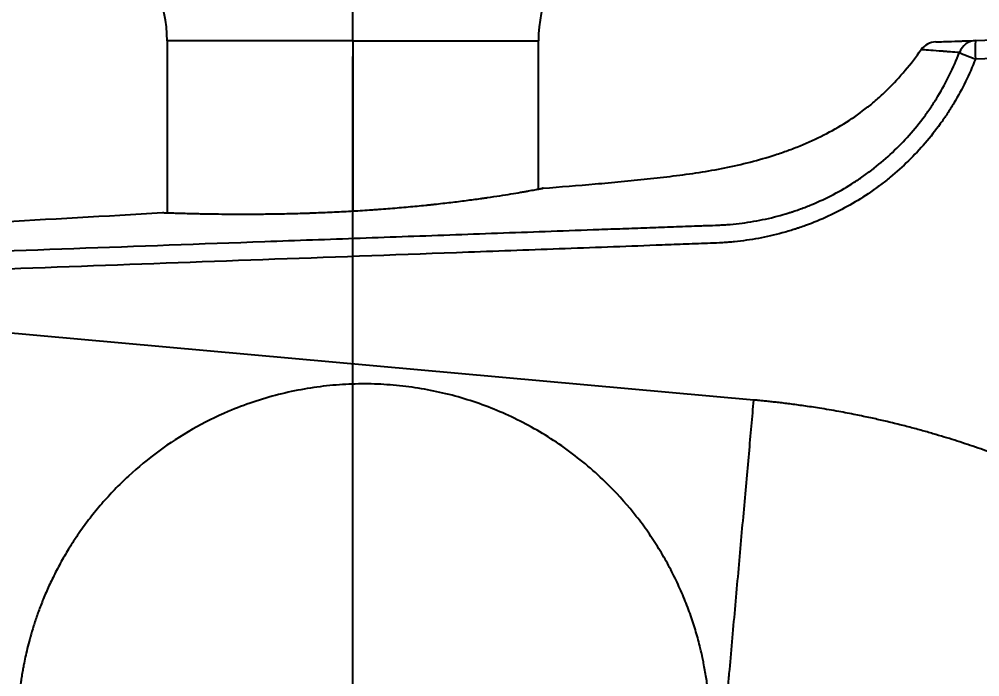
# Model space of a CAD drawing. Extents: x 1425 to 2779, y 0 to 992.
# Drawn here: x 2143.9 to 2195.6, y 434.4 to 469.9 of the extents above; entities that cross this region are included whole.
import ezdxf

# ---------------------------------------------------------------- set-up
doc = ezdxf.new("R2010")
doc.units = 0
doc.header["$LTSCALE"] = 10
doc.header["$MEASUREMENT"] = 0
doc.header["$PDMODE"] = 3
doc.header["$PDSIZE"] = -10
doc.linetypes.add('ACAD_ISO04W100', pattern=[30.5, 24, -3, 0.5, -3])
doc.layers.get('0').update_dxf_attribs({"linetype": 'CONTINUOUS'})
doc.layers.get('DEFPOINTS').update_dxf_attribs({"linetype": 'CONTINUOUS'})
doc.layers.add('1', color=7, linetype='CONTINUOUS')
doc.layers.add('BODY', color=7, linetype='CONTINUOUS')
doc.styles.add('Daelim Dimension', font='')
doc.styles.get('Daelim Dimension').set_extended_font_data('나눔고딕')
doc.dimstyles.new('DEFAULT', dxfattribs={"dimscale": 2, "dimtxt": 2, "dimasz": 2, "dimexe": 0, "dimexo": 2, "dimgap": 1, "dimtad": 1, "dimdec": 1, "dimzin": 9, "dimdsep": 46, "dimtxsty": 'Daelim Dimension', "dimcen": 0.5, "dimclrd": 252, "dimclre": 252, "dimclrt": 3, "dimadec": 1, "dimazin": 0, "dimtfac": 1, "dimtdec": 1, "dimtix": 1, "dimtmove": 0, "dimatfit": 3, "dimfxl": 1, "dimtolj": 1, "dimtzin": 1, "dimlwd": 9, "dimlwe": 9, "dimarcsym": 0})

# ---------------------------------------------------------------- blocks, each defined once
blk = doc.blocks.new('*D17')
at = {"color": 5, "lineweight": 9, "ltscale": 0.5, "transparency": 16777216}
for p, q in [((2125.992, 512.097), (2302.11, 512.097)), ((2302.11, 364.429), (2302.11, 508.097)), ((2268.773, 360.429), (2302.11, 360.429))]:
    blk.add_line(p, q, dxfattribs=at)
at = {"color": 5, "ltscale": 0.5, "transparency": 16777216}
for points in [[(2301.443, 508.097), (2302.777, 508.097), (2302.11, 512.097)], [(2301.443, 364.429), (2302.777, 364.429), (2302.11, 360.429)]]:
    blk.add_solid(points, dxfattribs=at)
at = {"layer": 'DEFPOINTS', "color": 0, "ltscale": 0.5, "transparency": 16777216}
for p in [(2121.992, 512.097), (2302.11, 512.097), (2264.773, 360.429)]:
    blk.add_point(p, dxfattribs=at)
at = {"color": 7, "lineweight": -3, "ltscale": 0.5, "transparency": 16777216, "insert": (2294.466, 436.263), "char_height": 10, "attachment_point": 5, "rotation": 90, "style": 'Daelim Dimension'}
blk.add_mtext('\\A1;151.5', dxfattribs=at)

msp = doc.modelspace()

# ---------------------------------------------------------------- linework, layer by layer
at = {"layer": '1', "color": 7, "linetype": 'Continuous', "lineweight": -3}
for p, q in [((2161.839, 468.698), (2161.839, 473.959)), ((2195.401, 468.712), (2220.07, 469.573)), ((2151.839, 468.698), (2151.839, 459.425)), ((2161.839, 468.698), (2151.839, 468.698)), ((2161.839, 468.698), (2161.839, 459.524)), ((2161.839, 468.698), (2171.839, 468.698)), ((2171.839, 460.701), (2171.839, 468.698)), ((2220.049, 468.574), (2195.381, 467.712)), ((2183.445, 449.327), (2115.934, 455.396))]:
    msp.add_line(p, q, dxfattribs=at)
for centre, radius, start, end in [((2144.721, 468.698), 7.117, 0, 47.6589), ((2178.956, 468.698), 7.117, 132.3411, 180), ((2193.275, 467.637), 1, 92, 144.4242)]:
    msp.add_arc(centre, radius, start, end, dxfattribs=at)
for major_axis, ratio, start_param, end_param in [((-0.035, 0.999), 0.980739, 0, 1.177888), ((-0.035, 0.999), 0.055582, 0, 1.568855), ((-0.933, 0.36), 0.020066, 0.18147, 1.518893)]:
    msp.add_ellipse((2195.436, 467.712), major_axis=major_axis, ratio=ratio, start_param=start_param, end_param=end_param, dxfattribs=at)
for points, knots in [([(2193.24, 468.636), (2193.24, 468.636), (2193.287, 468.638), (2193.471, 468.644), (2193.608, 468.649), (2193.971, 468.662), (2194.197, 468.67), (2194.534, 468.681), (2194.604, 468.684), (2194.749, 468.689), (2194.975, 468.697), (2195.225, 468.705), (2195.401, 468.712)], [0, 0, 0, 0, 0.25, 0.25, 0.5, 0.5, 0.75, 0.75, 0.8125, 0.8125, 0.875, 1, 1, 1, 1]), ([(2115.947, 456.387), (2117.662, 456.449), (2119.376, 456.511), (2122.806, 456.635), (2124.52, 456.697), (2129.664, 456.884), (2133.094, 457.008), (2139.952, 457.256), (2143.382, 457.38), (2150.24, 457.627), (2153.67, 457.751), (2158.814, 457.937), (2160.528, 457.999), (2163.958, 458.123), (2165.672, 458.185), (2169.101, 458.309), (2170.816, 458.371), (2173.388, 458.464), (2174.245, 458.495), (2175.531, 458.542), (2175.959, 458.557), (2176.817, 458.588), (2177.674, 458.619), (2178.531, 458.651), (2179.388, 458.682), (2179.817, 458.699), (2180.352, 458.717), (2180.46, 458.721), (2180.674, 458.728), (2180.781, 458.731), (2181.103, 458.742), (2181.317, 458.749), (2181.638, 458.764), (2181.745, 458.77), (2181.958, 458.783), (2182.065, 458.791), (2182.384, 458.818), (2182.597, 458.84), (2183.233, 458.922), (2183.656, 458.995), (2184.497, 459.178), (2184.915, 459.288), (2185.384, 459.435), (2185.436, 459.452), (2185.54, 459.485), (2185.592, 459.503), (2185.748, 459.555), (2186.057, 459.664), (2186.361, 459.782), (2186.962, 460.031), (2187.354, 460.215), (2188.119, 460.617), (2188.492, 460.835), (2189.038, 461.189), (2189.218, 461.311), (2189.484, 461.501), (2189.616, 461.597), (2189.747, 461.696), (2189.834, 461.763), (2189.877, 461.797), (2190.266, 462.101), (2190.596, 462.385), (2191.228, 462.979), (2191.529, 463.289), (2192.104, 463.935), (2192.376, 464.272), (2192.764, 464.797), (2192.889, 464.975), (2193.072, 465.248), (2193.132, 465.339), (2193.25, 465.524), (2193.308, 465.617), (2193.592, 466.085), (2194.011, 466.852), (2194.36, 467.653), (2194.517, 468.063)], [0, 0, 0, 0, 0.0625, 0.0625, 0.125, 0.125, 0.25, 0.25, 0.375, 0.375, 0.5, 0.5, 0.5625, 0.5625, 0.625, 0.625, 0.6875, 0.6875, 0.71875, 0.71875, 0.734375, 0.734375, 0.75, 0.765625, 0.765625, 0.78125, 0.78125, 0.785156, 0.785156, 0.789063, 0.789063, 0.796875, 0.796875, 0.800781, 0.800781, 0.804688, 0.804688, 0.8125, 0.8125, 0.828125, 0.828125, 0.84375, 0.84375, 0.845703, 0.845703, 0.847656, 0.847656, 0.851563, 0.859375, 0.859375, 0.875, 0.875, 0.890625, 0.890625, 0.898438, 0.898438, 0.902344, 0.904297, 0.904297, 0.90625, 0.90625, 0.921875, 0.921875, 0.9375, 0.9375, 0.953125, 0.953125, 0.960938, 0.960938, 0.964844, 0.964844, 0.96875, 0.96875, 0.984375, 1, 1, 1, 1]), ([(2172.089, 460.749), (2173.025, 460.822), (2173.962, 460.899), (2175.366, 461.021), (2175.834, 461.063), (2176.535, 461.129), (2176.769, 461.152), (2177.237, 461.199), (2177.471, 461.224), (2177.938, 461.274), (2178.171, 461.3), (2178.638, 461.353), (2178.871, 461.38), (2179.336, 461.437), (2179.569, 461.466), (2180.034, 461.53), (2180.265, 461.563), (2180.96, 461.671), (2181.421, 461.752), (2182.338, 461.937), (2182.795, 462.04), (2183.702, 462.274), (2184.154, 462.404), (2184.714, 462.586), (2184.826, 462.624), (2185.049, 462.701), (2185.161, 462.74), (2185.494, 462.862), (2185.714, 462.947), (2186.369, 463.214), (2186.796, 463.407), (2187.631, 463.831), (2188.039, 464.061), (2188.832, 464.562), (2189.216, 464.833), (2189.634, 465.166), (2189.681, 465.203), (2189.772, 465.279), (2189.909, 465.393), (2190.043, 465.509), (2190.308, 465.745), (2190.479, 465.906), (2190.981, 466.401), (2191.297, 466.747), (2191.901, 467.464), (2192.188, 467.836), (2192.462, 468.219)], [0, 0, 0, 0, 0.125, 0.125, 0.1875, 0.1875, 0.21875, 0.21875, 0.25, 0.25, 0.28125, 0.28125, 0.3125, 0.3125, 0.34375, 0.34375, 0.375, 0.375, 0.4375, 0.4375, 0.5, 0.5, 0.5625, 0.5625, 0.578125, 0.578125, 0.59375, 0.59375, 0.625, 0.625, 0.6875, 0.6875, 0.75, 0.75, 0.8125, 0.8125, 0.820313, 0.820313, 0.828125, 0.84375, 0.84375, 0.875, 0.875, 0.9375, 0.9375, 1, 1, 1, 1]), ([(2194.517, 468.063), (2194.346, 468.075), (2194.185, 468.086), (2193.96, 468.103), (2193.888, 468.108), (2193.749, 468.119), (2193.682, 468.124), (2193.361, 468.148), (2193.147, 468.165), (2192.805, 468.192), (2192.677, 468.202), (2192.505, 468.215), (2192.462, 468.219), (2192.462, 468.219)], [0, 0, 0, 0, 0.124951, 0.124951, 0.187426, 0.187426, 0.249902, 0.249902, 0.499804, 0.499804, 0.749705, 0.749705, 1, 1, 1, 1]), ([(2195.381, 467.712), (2195.22, 467.298), (2195.043, 466.892), (2194.656, 466.097), (2194.445, 465.708), (2194.161, 465.233), (2194.103, 465.139), (2193.985, 464.951), (2193.925, 464.857), (2193.742, 464.579), (2193.617, 464.397), (2193.23, 463.86), (2192.959, 463.515), (2192.387, 462.851), (2192.088, 462.532), (2191.461, 461.918), (2191.134, 461.624), (2190.708, 461.273), (2190.622, 461.203), (2190.448, 461.066), (2190.36, 460.998), (2190.095, 460.798), (2189.916, 460.668), (2189.372, 460.293), (2189.001, 460.059), (2187.861, 459.407), (2187.066, 459.038), (2186.131, 458.698), (2186.027, 458.661), (2185.869, 458.608), (2185.817, 458.59), (2185.712, 458.556), (2185.448, 458.471), (2185.184, 458.393), (2184.548, 458.22), (2184.123, 458.124), (2183.268, 457.966), (2182.838, 457.905), (2182.299, 457.85), (2182.191, 457.84), (2181.974, 457.823), (2181.866, 457.815), (2181.541, 457.795), (2181.324, 457.786), (2180.89, 457.769), (2180.672, 457.762), (2180.238, 457.747), (2179.803, 457.732), (2179.369, 457.715), (2178.934, 457.698), (2178.717, 457.69), (2177.631, 457.648), (2176.762, 457.616), (2175.024, 457.552), (2172.417, 457.456), (2169.811, 457.36), (2164.597, 457.168), (2161.121, 457.041), (2154.169, 456.788), (2150.693, 456.661), (2143.741, 456.408), (2140.266, 456.282), (2133.314, 456.029), (2129.838, 455.902), (2124.624, 455.712), (2122.886, 455.649), (2119.41, 455.523), (2117.672, 455.459), (2115.934, 455.396)], [0, 0, 0, 0, 0.015625, 0.015625, 0.03125, 0.03125, 0.035156, 0.035156, 0.039062, 0.039062, 0.046875, 0.046875, 0.0625, 0.0625, 0.078125, 0.078125, 0.09375, 0.09375, 0.097656, 0.097656, 0.101562, 0.101562, 0.109375, 0.109375, 0.125, 0.125, 0.15625, 0.15625, 0.160156, 0.160156, 0.162109, 0.162109, 0.164062, 0.171875, 0.171875, 0.1875, 0.1875, 0.203125, 0.203125, 0.207031, 0.207031, 0.210937, 0.210937, 0.21875, 0.21875, 0.226562, 0.226562, 0.234375, 0.242187, 0.242187, 0.25, 0.25, 0.28125, 0.28125, 0.3125, 0.375, 0.375, 0.5, 0.5, 0.625, 0.625, 0.75, 0.75, 0.875, 0.875, 0.9375, 0.9375, 1, 1, 1, 1]), ([(2151.589, 459.433), (2151.589, 459.433), (2151.606, 459.433), (2151.671, 459.43), (2151.721, 459.429), (2151.851, 459.424), (2151.933, 459.421), (2152.055, 459.417), (2152.081, 459.416), (2152.12, 459.415), (2152.134, 459.414), (2152.162, 459.413), (2152.232, 459.411), (2152.308, 459.409), (2152.501, 459.403), (2152.788, 459.394), (2153.132, 459.386), (2153.412, 459.379), (2153.509, 459.377), (2153.66, 459.374), (2153.712, 459.373), (2153.816, 459.371), (2153.869, 459.37), (2154.137, 459.365), (2154.363, 459.362), (2154.837, 459.356), (2155.085, 459.354), (2155.603, 459.352), (2155.873, 459.351), (2156.19, 459.352), (2156.225, 459.352), (2156.296, 459.352), (2156.332, 459.352), (2156.439, 459.353), (2156.655, 459.354), (2156.875, 459.356), (2157.319, 459.36), (2157.925, 459.369), (2158.556, 459.384), (2159.038, 459.397), (2159.201, 459.402), (2159.447, 459.41), (2159.53, 459.413), (2159.695, 459.419), (2159.777, 459.422), (2160.191, 459.438), (2160.522, 459.452), (2161.187, 459.484), (2161.521, 459.502), (2162.19, 459.541), (2162.526, 459.562), (2162.946, 459.592), (2163.03, 459.598), (2163.198, 459.61), (2163.448, 459.628), (2163.695, 459.647), (2164.186, 459.687), (2164.51, 459.714), (2165.147, 459.773), (2165.461, 459.803), (2165.849, 459.843), (2165.965, 459.855), (2166.08, 459.867), (2166.156, 459.875), (2166.194, 459.879), (2166.385, 459.9), (2166.535, 459.917), (2166.977, 459.967), (2167.263, 460.001), (2167.816, 460.07), (2168.083, 460.104), (2168.47, 460.157), (2168.597, 460.174), (2168.783, 460.2), (2168.845, 460.209), (2168.967, 460.227), (2169.027, 460.235), (2169.325, 460.279), (2169.549, 460.312), (2169.972, 460.378), (2170.171, 460.41), (2170.541, 460.471), (2170.714, 460.5), (2170.912, 460.534), (2170.951, 460.541), (2171.027, 460.554), (2171.064, 460.56), (2171.173, 460.58), (2171.241, 460.592), (2171.434, 460.626), (2171.659, 460.667), (2171.823, 460.698), (2171.922, 460.717), (2171.951, 460.722), (2171.988, 460.729), (2172, 460.732), (2172.021, 460.736), (2172.03, 460.737), (2172.072, 460.745), (2172.089, 460.749), (2172.089, 460.749)], [0, 0, 0, 0, 0.031184, 0.031184, 0.062436, 0.062436, 0.093688, 0.093688, 0.101501, 0.101501, 0.105408, 0.105408, 0.109314, 0.12494, 0.12494, 0.156192, 0.187444, 0.187444, 0.203071, 0.203071, 0.210884, 0.210884, 0.218697, 0.218697, 0.249949, 0.249949, 0.281201, 0.281201, 0.312453, 0.312453, 0.316359, 0.316359, 0.320266, 0.320266, 0.328079, 0.343705, 0.343705, 0.374957, 0.406209, 0.406209, 0.421835, 0.421835, 0.429648, 0.429648, 0.437461, 0.437461, 0.468714, 0.468714, 0.499966, 0.499966, 0.531218, 0.531218, 0.539031, 0.539031, 0.546844, 0.56247, 0.56247, 0.593722, 0.593722, 0.624974, 0.624974, 0.632787, 0.636694, 0.636694, 0.6406, 0.6406, 0.656226, 0.656226, 0.687478, 0.687478, 0.71873, 0.71873, 0.734356, 0.734356, 0.74217, 0.74217, 0.749983, 0.749983, 0.781235, 0.781235, 0.812487, 0.812487, 0.843739, 0.843739, 0.851552, 0.851552, 0.859365, 0.859365, 0.874991, 0.874991, 0.906243, 0.937495, 0.937495, 0.953121, 0.953121, 0.960934, 0.960934, 0.968747, 0.968747, 1, 1, 1, 1]), ([(2172.089, 460.749), (2172.089, 460.749), (2172.072, 460.745), (2172.038, 460.739), (2172.037, 460.739), (2172.036, 460.738)], [0, 0, 0, 0, 0.969441, 0.969441, 1, 1, 1, 1]), ([(2114.946, 457.413), (2121.054, 457.739), (2127.161, 458.067), (2139.376, 458.736), (2145.483, 459.078), (2151.589, 459.433)], [0, 0, 0, 0, 0.5, 0.5, 1, 1, 1, 1]), ([(2180.705, 427.762), (2180.705, 427.762), (2180.711, 427.793), (2180.741, 427.939), (2180.781, 428.149), (2180.822, 428.377), (2180.856, 428.58), (2180.892, 428.819), (2180.927, 429.065), (2180.953, 429.272), (2180.979, 429.493), (2181.009, 429.774), (2181.043, 430.18), (2181.072, 430.633), (2181.09, 431.134), (2181.094, 431.684), (2181.08, 432.282), (2181.044, 432.929), (2180.98, 433.623), (2180.882, 434.363), (2180.777, 434.971), (2180.666, 435.509), (2180.541, 436.06), (2180.337, 436.818), (2180.055, 437.698), (2179.716, 438.596), (2179.317, 439.505), (2178.857, 440.414), (2178.337, 441.316), (2177.758, 442.202), (2176.911, 443.348), (2175.878, 444.52), (2174.653, 445.665), (2173.538, 446.557), (2172.37, 447.353), (2171.163, 448.049), (2169.922, 448.648), (2168.651, 449.149), (2167.354, 449.554), (2166.036, 449.863), (2164.698, 450.076), (2163.344, 450.192), (2161.976, 450.208), (2160.599, 450.124), (2159.216, 449.935), (2157.835, 449.639), (2156.469, 449.236), (2154.904, 448.641), (2153.179, 447.786), (2151.365, 446.608), (2149.994, 445.473), (2149, 444.497), (2148.308, 443.739), (2147.674, 442.962), (2147.162, 442.263), (2146.812, 441.739), (2146.482, 441.217), (2146.127, 440.613), (2145.728, 439.854), (2145.384, 439.121), (2145.09, 438.421), (2144.843, 437.759), (2144.637, 437.14), (2144.467, 436.566), (2144.329, 436.041), (2144.218, 435.564), (2144.149, 435.232), (2144.098, 434.969), (2144.053, 434.722), (2144.004, 434.427), (2143.962, 434.139), (2143.929, 433.892), (2143.895, 433.614), (2143.869, 433.355), (2143.852, 433.175), (2143.849, 433.136), (2143.849, 433.136)], [0, 0, 0, 0, 0.023434, 0.046871, 0.070309, 0.082028, 0.093747, 0.105465, 0.117184, 0.124997, 0.128903, 0.140622, 0.152341, 0.164059, 0.175778, 0.187497, 0.199216, 0.210935, 0.222653, 0.234372, 0.246091, 0.249997, 0.25781, 0.269528, 0.281247, 0.292966, 0.304685, 0.316404, 0.328122, 0.339841, 0.35156, 0.374998, 0.390623, 0.406248, 0.421873, 0.437498, 0.453123, 0.468748, 0.484373, 0.499998, 0.515623, 0.531248, 0.546873, 0.562498, 0.578123, 0.593748, 0.609373, 0.624998, 0.648436, 0.671874, 0.695311, 0.70703, 0.718749, 0.730468, 0.742186, 0.749999, 0.753905, 0.765624, 0.777343, 0.789061, 0.80078, 0.812499, 0.824218, 0.835937, 0.847655, 0.859374, 0.871093, 0.874999, 0.882812, 0.894531, 0.906249, 0.917968, 0.929687, 0.953125, 0.976562, 1, 1, 1, 1]), ([(2181.502, 427.645), (2181.502, 427.645), (2181.503, 427.659), (2181.508, 427.715), (2181.512, 427.757), (2181.522, 427.869), (2181.528, 427.938), (2181.543, 428.104), (2181.552, 428.2), (2181.571, 428.418), (2181.582, 428.54), (2181.606, 428.808), (2181.619, 428.954), (2181.647, 429.269), (2181.663, 429.437), (2181.695, 429.796), (2181.712, 429.986), (2181.747, 430.384), (2181.766, 430.593), (2181.805, 431.028), (2181.825, 431.254), (2181.867, 431.721), (2181.889, 431.962), (2181.933, 432.458), (2181.956, 432.712), (2182.003, 433.231), (2182.05, 433.762), (2182.099, 434.31), (2182.174, 435.144), (2182.225, 435.715), (2182.329, 436.87), (2182.381, 437.455), (2182.486, 438.627), (2182.539, 439.215), (2182.644, 440.384), (2182.696, 440.965), (2182.798, 442.112), (2182.849, 442.678), (2182.949, 443.791), (2182.998, 444.337), (2183.094, 445.405), (2183.14, 445.927), (2183.232, 446.945), (2183.276, 447.441), (2183.362, 448.405), (2183.404, 448.873), (2183.445, 449.327)], [0, 0, 0, 0, 0.03125, 0.03125, 0.0625, 0.0625, 0.09375, 0.09375, 0.125, 0.125, 0.15625, 0.15625, 0.1875, 0.1875, 0.21875, 0.21875, 0.25, 0.25, 0.28125, 0.28125, 0.3125, 0.3125, 0.34375, 0.34375, 0.375, 0.375, 0.40625, 0.4375, 0.4375, 0.5, 0.5, 0.5625, 0.5625, 0.625, 0.625, 0.6875, 0.6875, 0.75, 0.75, 0.8125, 0.8125, 0.875, 0.875, 0.9375, 0.9375, 1, 1, 1, 1]), ([(2229.019, 407.823), (2229.012, 407.86), (2228.998, 407.936), (2228.976, 408.051), (2228.953, 408.17), (2228.93, 408.291), (2228.905, 408.416), (2228.879, 408.543), (2228.853, 408.674), (2228.826, 408.808), (2228.797, 408.945), (2228.768, 409.085), (2228.737, 409.228), (2228.705, 409.375), (2228.673, 409.524), (2228.639, 409.676), (2228.604, 409.832), (2228.567, 409.99), (2228.498, 410.289), (2228.393, 410.726), (2228.248, 411.3), (2228.097, 411.871), (2227.886, 412.631), (2227.607, 413.574), (2227.246, 414.696), (2226.86, 415.809), (2226.455, 416.892), (2226.017, 417.986), (2225.553, 419.071), (2225.054, 420.167), (2224.605, 421.095), (2224.203, 421.886), (2223.853, 422.553), (2223.481, 423.238), (2223.085, 423.94), (2222.665, 424.658), (2222.236, 425.365), (2221.803, 426.052), (2221.373, 426.713), (2220.942, 427.353), (2220.503, 427.986), (2220.044, 428.624), (2219.274, 429.662), (2218.126, 431.113), (2216.836, 432.596), (2215.739, 433.77), (2214.996, 434.529), (2214.33, 435.182), (2213.756, 435.728), (2213.114, 436.322), (2212.334, 437.018), (2211.431, 437.787), (2210.48, 438.557), (2209.56, 439.269), (2208.632, 439.952), (2207.693, 440.612), (2206.723, 441.262), (2205.721, 441.899), (2204.687, 442.522), (2203.616, 443.133), (2202.596, 443.683), (2201.717, 444.131), (2201.079, 444.443), (2200.689, 444.629), (2200.392, 444.768), (2200.102, 444.903), (2199.729, 445.072), (2199.341, 445.243), (2198.939, 445.418), (2198.522, 445.594), (2198.091, 445.773), (2197.644, 445.952), (2196.975, 446.214), (2196.083, 446.547), (2194.968, 446.933), (2194.023, 447.236), (2193.239, 447.473), (2192.603, 447.655), (2191.922, 447.841), (2191.196, 448.028), (2190.467, 448.203), (2189.711, 448.373), (2188.904, 448.542), (2187.979, 448.719), (2187.179, 448.856), (2186.552, 448.953), (2186.145, 449.013), (2185.759, 449.067), (2185.395, 449.115), (2185.052, 449.158), (2184.731, 449.196), (2184.432, 449.229), (2184.154, 449.259), (2183.898, 449.284), (2183.664, 449.307), (2183.516, 449.321), (2183.445, 449.327)], [0, 0, 0, 0, 0.001722, 0.003493, 0.005312, 0.007181, 0.009098, 0.011064, 0.013079, 0.015143, 0.017255, 0.019417, 0.021627, 0.023886, 0.026194, 0.028551, 0.030957, 0.033412, 0.035916, 0.044843, 0.053773, 0.062705, 0.071639, 0.089453, 0.107255, 0.125042, 0.142813, 0.159615, 0.178421, 0.196283, 0.214145, 0.225121, 0.236495, 0.248267, 0.260437, 0.273006, 0.285973, 0.297883, 0.309792, 0.321701, 0.332843, 0.344716, 0.357321, 0.391409, 0.428502, 0.446363, 0.464224, 0.47666, 0.48863, 0.500136, 0.516305, 0.536032, 0.553888, 0.571744, 0.588783, 0.606124, 0.623767, 0.641712, 0.659958, 0.678505, 0.697607, 0.712521, 0.723246, 0.729784, 0.732134, 0.738106, 0.744296, 0.750703, 0.757328, 0.76417, 0.771229, 0.778506, 0.786001, 0.803833, 0.821665, 0.839497, 0.848838, 0.858842, 0.869507, 0.880834, 0.892822, 0.903517, 0.915984, 0.930224, 0.946236, 0.952791, 0.959013, 0.964901, 0.970456, 0.975677, 0.980565, 0.985119, 0.989339, 0.993226, 0.99678, 1, 1, 1, 1])]:
    msp.add_open_spline(points, degree=3, knots=knots, dxfattribs=at)
at = {"layer": 'BODY', "color": 1, "linetype": 'ACAD_ISO04W100', "lineweight": -3}
msp.add_line((2161.839, 407.129), (2161.839, 467.841), dxfattribs=at)

# ---------------------------------------------------------------- dimensions: what is measured, and where the dimension line sits
at = {"color": 5, "lineweight": -3, "ltscale": 0.5}
dim = msp.add_linear_dim(base=(2302.11, 512.097), p1=(2264.773, 360.429), p2=(2121.992, 512.097), angle=90, text='151.5', dimstyle='DEFAULT', override={"dimtxt": 5, "dimclrd": 5, "dimclre": 5, "dimclrt": 7}, dxfattribs=at)
dim.commit()
dim.dimension.update_dxf_attribs({"geometry": '*D17', "text_midpoint": (2294.466, 436.263)})

doc.saveas('drawing.dxf')
